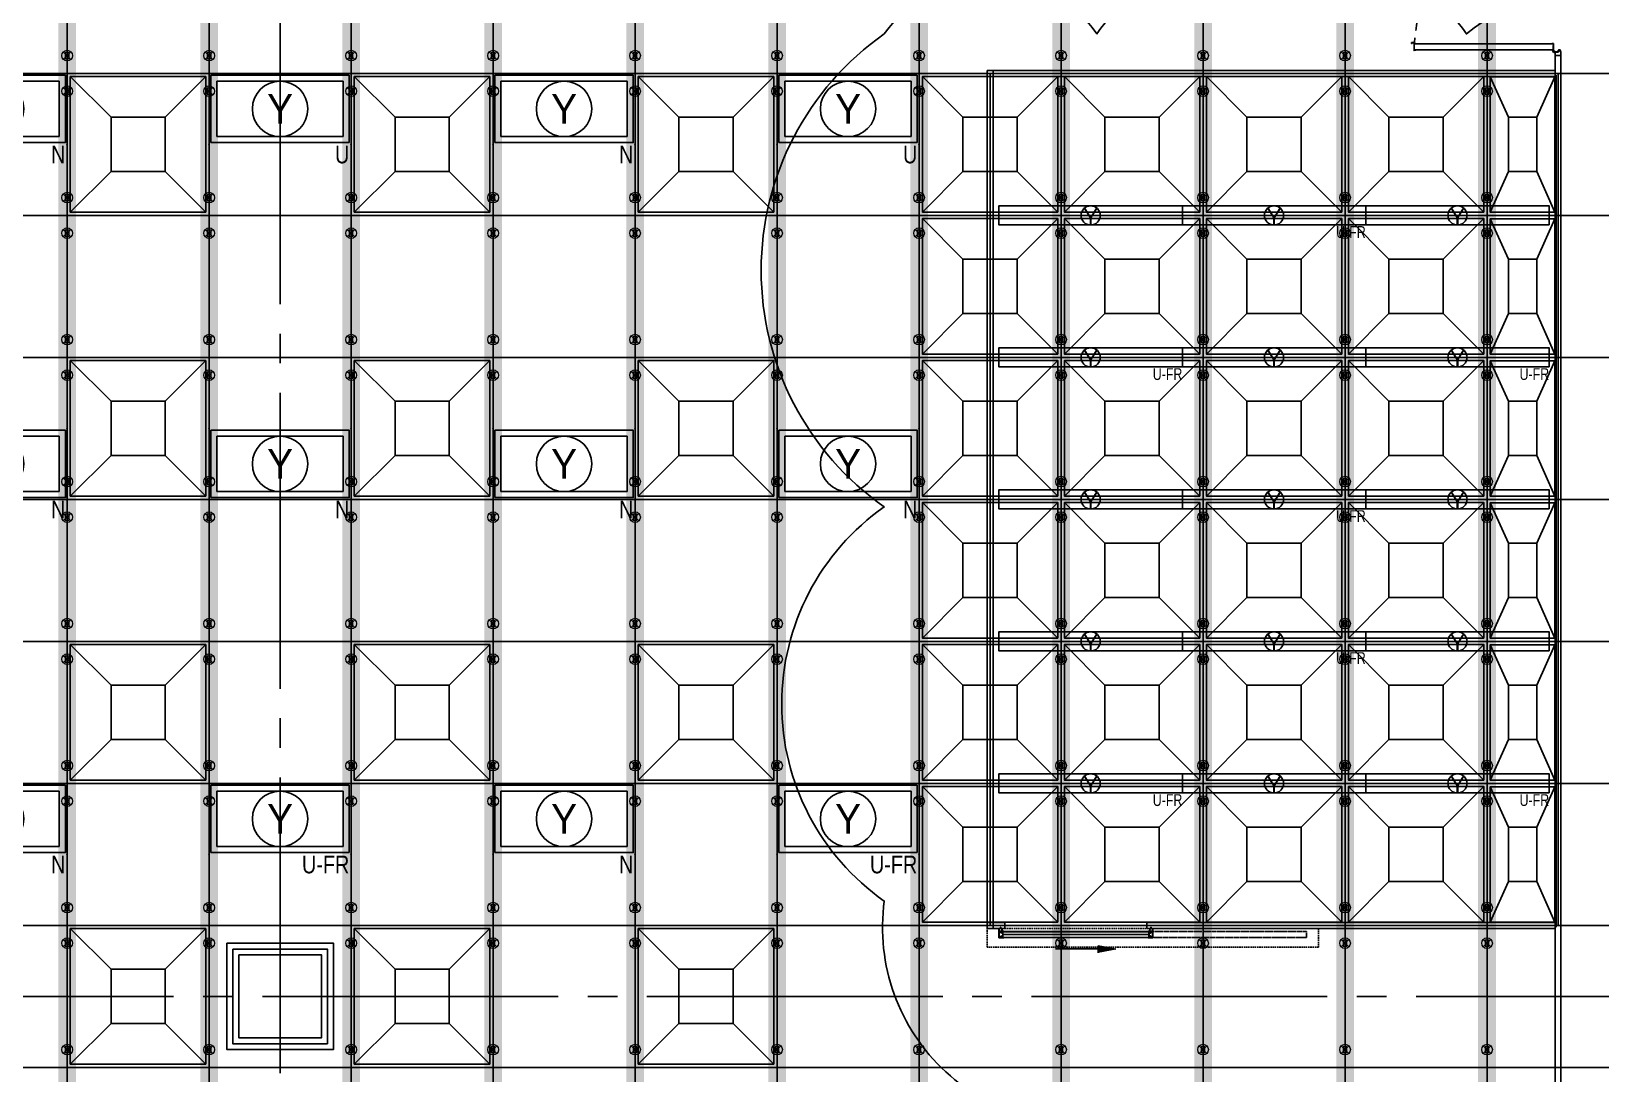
# Model space of a CAD drawing. Header units: millimetres. Extents: x -17313 to 27370, y -1010 to 13584.
# Drawn here: x 13710 to 15036, y 7435 to 8316 of the extents above; entities that cross this region are included whole.
import ezdxf
from ezdxf.enums import TextEntityAlignment as Align

# ---------------------------------------------------------------- set-up
doc = ezdxf.new("R2010")
doc.units = ezdxf.units.MM
doc.header["$LTSCALE"] = 100
for name, pattern in [('188K-SM-03-F10-ARCH-PA-Y2257103$0$DASHED', [19.05, 12.7, -6.35]), ('188K-SM-03-F10-ARCH-PA-Y2257103$0$HIDDEN2', [0.1875, 0.125, -0.0625]), ('X-S-FAB-L10$0$COL-CEN-LIN', [3.25, 2.5, -0.25, 0.25, -0.25])]:
    doc.linetypes.add(name, pattern=pattern)
for name, color, linetype in [('0-XREF', 7, 'Continuous'), ('188K-SM-03-F10-ARCH-CEIL-Y2257103$0$K-CEIL-4.2', 8, 'Continuous'), ('188K-SM-03-F10-ARCH-CEIL-Y2257103$0$K-CEIL-4.2-AREA', 8, 'Continuous'), ('188K-SM-03-F10-ARCH-CEIL-Y2257103$0$K-鋼構', 121, 'Continuous'), ('188K-SM-03-F10-ARCH-PA-Y2257103$0$K-Door', 53, 'Continuous'), ('188K-SM-03-F10-ARCH-PA-Y2257103$0$K-P1S-4.2-單抗', 53, 'Continuous'), ('188K-SM-03-F10-ARCH-PA-Y2257103$0$K-P2D-4.2-雙抗', 53, 'Continuous'), ('188K-SM-06-F10-ELEC-LIGHT-Y2257103$0$E-LIGHT(Y)-N', 8, 'Continuous'), ('188K-SM-06-F10-ELEC-LIGHT-Y2257103$0$E-LIGHT(Y)-U FR', 8, 'Continuous'), ('188K-SM-06-F10-ELEC-LIGHT-Y2257103$0$E-LIGHT(Y)-U XLPE', 8, 'Continuous'), ('188K-SM-06-F10-ELEC-LIGHT-Y2257103$0$E-釋疑', 8, 'Continuous'), ('188K-SM-06-F10-ELEC-LIGHT-Y2257103$0$MASK LIGHT-N', 8, 'Continuous'), ('188K-SM-06-F10-ELEC-LIGHT-Y2257103$0$MASK LIGHT-U消防', 8, 'Continuous'), ('188K-SM-06-F10-HVAC-FFU-Y2257103$0$AC-FFU-ULPA+化學濾網-', 6, 'Continuous'), ('188K-SM-06-F10-HVAC-FFU-Y2257103$0$AC-FFU-ULPA+化學濾網-PH', 6, 'Continuous'), ('X-S-FAB-L10$0$0-DIM-TXT', 8, 'Continuous'), ('X-S-FAB-L10$0$BLOCK', 8, 'Continuous'), ('X-S-FAB-L10$0$CCL', 8, 'X-S-FAB-L10$0$COL-CEN-LIN'), ('X-S-FAB-L10$0$COL-S', 8, 'Continuous')]:
    doc.layers.add(name, color=color, linetype=linetype)
doc.layers.add('188K-SM-03-F10-ARCH-CEIL-Y2257103$0$K-吊點-標準', color=8, linetype='Continuous', lineweight=9)
doc.layers.add('188K-SM-06-F10-ELEC-LIGHT-Y2257103$0$Defpoints-CAS', color=8, linetype='Continuous', plot=False)
doc.styles.add('188K-SM-03-F10-ARCH-PA-Y2257103$0$14P7-XFDP10$0$AA-TXT', font='simplex.shx', dxfattribs={"width": 0.8, "bigfont": 'chineset.shx'})
doc.styles.add('188K-SM-06-F10-ELEC-LIGHT-Y2257103$0$Standard', font='arial.ttf')
doc.styles.add('188K-SM-06-F10-ELEC-LIGHT-Y2257103$0$xCI-5-F20-03-燈具$0$Standard', font='')
doc.styles.add('X-S-FAB-L10$0$CHINA', font='simplex.shx', dxfattribs={"width": 0.75, "bigfont": 'chineset.shx'})
doc.styles.add('X-S-FAB-L10$0$Standard', font='', dxfattribs={"width": 0.8})
doc.styles.add('X-S-FAB-L10$0$TG_NOTE_TEXT', font='simplex.shx', dxfattribs={"width": 0.75, "bigfont": 'chineset.shx'})
doc.styles.get('188K-SM-06-F10-ELEC-LIGHT-Y2257103$0$xCI-5-F20-03-燈具$0$Standard').set_extended_font_data('PMingLiU')
doc.styles.get('X-S-FAB-L10$0$Standard').set_extended_font_data('Microsoft JhengHei')
doc.linetypes.add('188K-SM-03-F10-ARCH-PA-Y2257103$0$BATTING', pattern='A,0.00254,-2.54,[134,ltypeshp.shx,S=2.54,R=0,X=-2.54,Y=0],-5.08,[134,ltypeshp.shx,S=2.54,R=180,X=2.54,Y=0],-2.54', length=10.16254)

# ---------------------------------------------------------------- blocks, each defined once
blk = doc.blocks.new('188K-SM-06-F10-HVAC-FFU-Y2257103$0$H-FFU-ULPA+化濾')
for p, q in [((-82.9, 82.9), (-117.2, 117.3)), ((-37.1, 82.9), (-2.7, 117.3)), ((-117.2, 2.8), (-82.9, 37.1)), ((-2.7, 2.8), (-37.1, 37.1))]:
    blk.add_line(p, q)
for points in [[(-2.7, 2.8), (-2.7, 117.3), (-117.2, 117.3), (-117.2, 2.8)], [(-37.1, 37.1), (-37.1, 82.9), (-82.9, 82.9), (-82.9, 37.1)]]:
    blk.add_lwpolyline(points, close=True)
at = {"layer": 'DefPoints'}
blk.add_lwpolyline([(-120, 120), (0, 120), (0, 0), (-120, 0)], close=True, dxfattribs=at)
blk = doc.blocks.new('188K-SM-06-F10-HVAC-FFU-Y2257103$0$H-FFU-120x60-ULPA+化濾')
for p, q in [((18, 82.9), (2.7, 117.2)), ((42, 82.9), (57.2, 117.2)), ((2.7, 2.7), (18, 37.1)), ((57.2, 2.7), (42, 37.1))]:
    blk.add_line(p, q)
for points in [[(57.2, 2.7), (57.2, 117.2), (2.7, 117.2), (2.7, 2.7)], [(42, 37.1), (42, 82.9), (18, 82.9), (18, 37.1)]]:
    blk.add_lwpolyline(points, close=True)
at = {"layer": 'DefPoints'}
blk.add_lwpolyline([(0, 120), (60, 120), (60, 0), (0, 0)], close=True, dxfattribs=at)
blk = doc.blocks.new('188K-SM-06-F10-HVAC-FFU-Y2257103')
at = {"layer": '188K-SM-06-F10-HVAC-FFU-Y2257103$0$AC-FFU-ULPA+化學濾網-', "xscale": -1}
for p in [(13740, 8160), (13980, 8160), (14220, 8160), (13740, 7920), (13980, 7920), (14220, 7920), (13740, 7680), (13980, 7680), (14220, 7680), (13740, 7440), (13980, 7440), (14220, 7440)]:
    blk.add_blockref('188K-SM-06-F10-HVAC-FFU-Y2257103$0$H-FFU-ULPA+化濾', p, dxfattribs=at)
at = {"layer": '188K-SM-06-F10-HVAC-FFU-Y2257103$0$AC-FFU-ULPA+化學濾網-PH'}
for name, p in [('188K-SM-06-F10-HVAC-FFU-Y2257103$0$H-FFU-ULPA+化濾', (14580, 8160)), ('188K-SM-06-F10-HVAC-FFU-Y2257103$0$H-FFU-ULPA+化濾', (14700, 8160)), ('188K-SM-06-F10-HVAC-FFU-Y2257103$0$H-FFU-ULPA+化濾', (14820, 8160)), ('188K-SM-06-F10-HVAC-FFU-Y2257103$0$H-FFU-ULPA+化濾', (14940, 8160)), ('188K-SM-06-F10-HVAC-FFU-Y2257103$0$H-FFU-120x60-ULPA+化濾', (14940, 8160)), ('188K-SM-06-F10-HVAC-FFU-Y2257103$0$H-FFU-ULPA+化濾', (14580, 8040)), ('188K-SM-06-F10-HVAC-FFU-Y2257103$0$H-FFU-ULPA+化濾', (14700, 8040)), ('188K-SM-06-F10-HVAC-FFU-Y2257103$0$H-FFU-ULPA+化濾', (14820, 8040)), ('188K-SM-06-F10-HVAC-FFU-Y2257103$0$H-FFU-ULPA+化濾', (14940, 8040)), ('188K-SM-06-F10-HVAC-FFU-Y2257103$0$H-FFU-120x60-ULPA+化濾', (14940, 8040)), ('188K-SM-06-F10-HVAC-FFU-Y2257103$0$H-FFU-ULPA+化濾', (14580, 7920)), ('188K-SM-06-F10-HVAC-FFU-Y2257103$0$H-FFU-ULPA+化濾', (14700, 7920)), ('188K-SM-06-F10-HVAC-FFU-Y2257103$0$H-FFU-ULPA+化濾', (14820, 7920)), ('188K-SM-06-F10-HVAC-FFU-Y2257103$0$H-FFU-ULPA+化濾', (14940, 7920)), ('188K-SM-06-F10-HVAC-FFU-Y2257103$0$H-FFU-120x60-ULPA+化濾', (14940, 7920)), ('188K-SM-06-F10-HVAC-FFU-Y2257103$0$H-FFU-ULPA+化濾', (14580, 7800)), ('188K-SM-06-F10-HVAC-FFU-Y2257103$0$H-FFU-ULPA+化濾', (14700, 7800)), ('188K-SM-06-F10-HVAC-FFU-Y2257103$0$H-FFU-ULPA+化濾', (14820, 7800)), ('188K-SM-06-F10-HVAC-FFU-Y2257103$0$H-FFU-ULPA+化濾', (14940, 7800)), ('188K-SM-06-F10-HVAC-FFU-Y2257103$0$H-FFU-120x60-ULPA+化濾', (14940, 7800)), ('188K-SM-06-F10-HVAC-FFU-Y2257103$0$H-FFU-ULPA+化濾', (14580, 7680)), ('188K-SM-06-F10-HVAC-FFU-Y2257103$0$H-FFU-ULPA+化濾', (14700, 7680)), ('188K-SM-06-F10-HVAC-FFU-Y2257103$0$H-FFU-ULPA+化濾', (14820, 7680)), ('188K-SM-06-F10-HVAC-FFU-Y2257103$0$H-FFU-ULPA+化濾', (14940, 7680)), ('188K-SM-06-F10-HVAC-FFU-Y2257103$0$H-FFU-120x60-ULPA+化濾', (14940, 7680)), ('188K-SM-06-F10-HVAC-FFU-Y2257103$0$H-FFU-ULPA+化濾', (14580, 7560)), ('188K-SM-06-F10-HVAC-FFU-Y2257103$0$H-FFU-ULPA+化濾', (14700, 7560)), ('188K-SM-06-F10-HVAC-FFU-Y2257103$0$H-FFU-ULPA+化濾', (14820, 7560)), ('188K-SM-06-F10-HVAC-FFU-Y2257103$0$H-FFU-ULPA+化濾', (14940, 7560)), ('188K-SM-06-F10-HVAC-FFU-Y2257103$0$H-FFU-120x60-ULPA+化濾', (14940, 7560))]:
    blk.add_blockref(name, p, dxfattribs=at)
blk = doc.blocks.new('X-S-FAB-L10$0$FAB2-L05')
at = {"layer": 'X-S-FAB-L10$0$CCL'}
for p, q in [((-12240, 11005), (-12240, 0)), ((-26880, 8220), (1210, 8220))]:
    blk.add_line(p, q, dxfattribs=at)
at = {"layer": 'X-S-FAB-L10$0$COL-S'}
blk.add_lwpolyline([(-12275, 8255), (-12205, 8255), (-12205, 8185), (-12275, 8185)], close=True, dxfattribs=at)
blk = doc.blocks.new('X-S-FAB-L10')
at = {"layer": 'X-S-FAB-L10$0$COL-S'}
for p, q in [((13885, 7535), (13955, 7535)), ((13885, 7465), (13885, 7535)), ((13955, 7535), (13955, 7465)), ((13955, 7465), (13885, 7465))]:
    blk.add_line(p, q, dxfattribs=at)
at = {"layer": 'X-S-FAB-L10$0$BLOCK'}
blk.add_blockref('X-S-FAB-L10$0$FAB2-L05', (26160, -720), dxfattribs=at)
at = {"style": 'X-S-FAB-L10$0$TG_NOTE_TEXT', "width": 0.5, "flags": 1}
for p in [(7463.301, 9020), (18268.251, 8649), (11197.77, 4800.167), (16485.801, 4800.167), (25420.27, 2635), (13360, 320.001, 0), (7463.301, -33.333)]:
    blk.add_attdef('WH', text='', height=20, dxfattribs=at).set_placement(p, align=Align.BOTTOM_LEFT)
at = {"width": 0.5}
for style, p in [('X-S-FAB-L10$0$TG_NOTE_TEXT', (7585, 9020)), ('X-S-FAB-L10$0$TG_NOTE_TEXT', (18389.95, 8649)), ('X-S-FAB-L10$0$TG_NOTE_TEXT', (11117.5, 4813.5)), ('X-S-FAB-L10$0$TG_NOTE_TEXT', (16607.5, 4813.5)), ('X-S-FAB-L10$0$TG_NOTE_TEXT', (25350, 2635)), ('X-S-FAB-L10$0$Standard', (13129.375, 325.001, 0)), ('X-S-FAB-L10$0$TG_NOTE_TEXT', (7585, -20))]:
    blk.add_attdef('DESC', text='', height=10, dxfattribs=dict(at, style=style)).set_placement(p, align=Align.BOTTOM_LEFT)
for tag, style, p in [('TYPE', 'X-S-FAB-L10$0$TG_NOTE_TEXT', (7619.286, 9020)), ('NO', 'X-S-FAB-L10$0$TG_NOTE_TEXT', (7650.095, 9020)), ('TYPE', 'X-S-FAB-L10$0$TG_NOTE_TEXT', (18424.236, 8649)), ('NO', 'X-S-FAB-L10$0$TG_NOTE_TEXT', (18455.045, 8649)), ('NO', 'X-S-FAB-L10$0$TG_NOTE_TEXT', (11088.595, 4813.5)), ('TYPE', 'X-S-FAB-L10$0$TG_NOTE_TEXT', (11151.786, 4813.5)), ('TYPE', 'X-S-FAB-L10$0$TG_NOTE_TEXT', (16641.786, 4813.5)), ('NO', 'X-S-FAB-L10$0$TG_NOTE_TEXT', (16672.595, 4813.5)), ('NO', 'X-S-FAB-L10$0$TG_NOTE_TEXT', (25313, 2635)), ('TYPE', 'X-S-FAB-L10$0$TG_NOTE_TEXT', (25350, 2635)), ('NO', 'X-S-FAB-L10$0$Standard', (13100, 320.001, 0)), ('TYPE', 'X-S-FAB-L10$0$Standard', (13129.375, 320.001, 0)), ('TYPE', 'X-S-FAB-L10$0$TG_NOTE_TEXT', (7619.286, -20)), ('NO', 'X-S-FAB-L10$0$TG_NOTE_TEXT', (7650.095, -20))]:
    blk.add_attdef(tag, text='', height=10, dxfattribs=dict(at, style=style)).set_placement(p, align=Align.BOTTOM_RIGHT)
at = {"style": 'X-S-FAB-L10$0$TG_NOTE_TEXT', "width": 0.5, "flags": 1}
for rotation, p in [(180, (43, 7480)), (180, (943, 7480)), (90, (24310, 3717.77)), (270, (17080, 1711.699))]:
    blk.add_attdef('WH', text='', height=20, rotation=rotation, dxfattribs=at).set_placement(p, align=Align.BOTTOM_LEFT)
at = {"width": 0.5}
for rotation, style, p in [(180, 'X-S-FAB-L10$0$Standard', (317.625, 7480)), (180, 'X-S-FAB-L10$0$Standard', (1217.625, 7480)), (90, 'X-S-FAB-L10$0$TG_NOTE_TEXT', (24310, 3647.5)), (270, 'X-S-FAB-L10$0$TG_NOTE_TEXT', (17080, 1605))]:
    blk.add_attdef('DESC', text='', height=10, rotation=rotation, dxfattribs=dict(at, style=style)).set_placement(p, align=Align.BOTTOM_LEFT)
for tag, rotation, style, p in [('TYPE', 180, 'X-S-FAB-L10$0$Standard', (317.625, 7480)), ('NO', 180, 'X-S-FAB-L10$0$Standard', (347, 7480)), ('TYPE', 180, 'X-S-FAB-L10$0$Standard', (1217.625, 7480)), ('NO', 180, 'X-S-FAB-L10$0$Standard', (1247, 7480)), ('TYPE', 90, 'X-S-FAB-L10$0$TG_NOTE_TEXT', (24310, 3647.5)), ('NO', 90, 'X-S-FAB-L10$0$TG_NOTE_TEXT', (24310, 3610.5)), ('TYPE', 270, 'X-S-FAB-L10$0$TG_NOTE_TEXT', (17080, 1605)), ('NO', 270, 'X-S-FAB-L10$0$TG_NOTE_TEXT', (17080, 1573))]:
    blk.add_attdef(tag, text='', height=10, rotation=rotation, dxfattribs=dict(at, style=style)).set_placement(p, align=Align.BOTTOM_RIGHT)
at = {"layer": 'X-S-FAB-L10$0$0-DIM-TXT', "style": 'X-S-FAB-L10$0$CHINA', "width": 0.75}
for p in [(667.414, 7855.1, -2689.4), (22627.353, 6728.814), (25644.722, 6728.814), (24778.787, 5569.051), (1118.252, 4980), (417.801, 4594.623), (23874.84, 4355), (22927.43, 4330.122), (23749.869, 3901.367), (417.801, 3765.236), (1118.252, 3730), (417.801, 3115.79), (536.882, 2227.832), (16908.994, 1782.652), (888.445, 880.466), (16977.43, 750), (18878.841, 750), (25641.221, 553.233), (21364.03, 526.894)]:
    blk.add_attdef('HIG', text='', height=80, dxfattribs=at).set_placement(p, align=Align.MIDDLE_LEFT)
blk = doc.blocks.new('188K-SM-03-F10-ARCH-CEIL-Y2257103$0$A$C2CA95053')
h = blk.add_hatch(color=256)
edge = h.paths.add_edge_path()
edge.add_arc((0, 0), 0.5, 0, 360)
for p, q in [((3.2, 3.2), (-3.2, -3.2)), ((3.2, -3.2), (-3.2, 3.2))]:
    blk.add_line(p, q)
blk.add_lwpolyline([(-1.6, 2.5), (-1.6, -2.5), (1.6, -2.5), (1.6, 2.5)], close=True)
for radius in [4.5, 0.5]:
    blk.add_circle((0, 0), radius)
blk = doc.blocks.new('188K-SM-03-F10-ARCH-CEIL-Y2257103$0$天花板吊點-附調整片 - 3_8_螺桿吊架 100 mm 高調整片-V1-1FL')
blk.add_blockref('188K-SM-03-F10-ARCH-CEIL-Y2257103$0$A$C2CA95053', (0, 0))
blk = doc.blocks.new('188K-SM-03-F10-ARCH-CEIL-Y2257103')
at = {"layer": '188K-SM-03-F10-ARCH-CEIL-Y2257103$0$K-CEIL-4.2'}
for p, q in [((13740, 312.7), (13740, 8632.2)), ((13860, 312.7), (13860, 8632.2)), ((13980, 312.7), (13980, 8632.2)), ((14100, 312.7), (14100, 8632.2)), ((14220, 42.8), (14220, 8632.2)), ((14340, 42.8), (14340, 8632.2)), ((14460, 42.8), (14460, 8632.2)), ((14580, 42.8), (14580, 8632.2)), ((14700, 42.8), (14700, 8632.2)), ((14820, 42.8), (14820, 8632.2)), ((14940, 312.7), (14940, 8632.2)), ((19317.2, 8280), (1847.7, 8280)), ((19314.7, 8160), (1847.7, 8160)), ((19314.7, 8040), (1847.7, 8040)), ((19314.7, 7920), (1847.7, 7920)), ((19314.7, 7800), (1847.7, 7800)), ((19314.7, 7680), (1847.7, 7680)), ((19314.7, 7560), (1847.7, 7560)), ((19317.2, 7440), (1847.7, 7440))]:
    blk.add_line(p, q, dxfattribs=at)
at = {"layer": '188K-SM-03-F10-ARCH-CEIL-Y2257103$0$K-CEIL-4.2', "color": 1}
for p, q in [((14520, 8280), (14520, 7560)), ((14998.5, 8278.5), (14998.5, 7558.5))]:
    blk.add_line(p, q, dxfattribs=at)
at = {"layer": '188K-SM-03-F10-ARCH-CEIL-Y2257103$0$K-CEIL-4.2-AREA'}
blk.add_lwpolyline([(13885, 7535), (13955, 7535), (13955, 7465), (13885, 7465)], close=True, dxfattribs=at)
at = {"layer": '188K-SM-03-F10-ARCH-CEIL-Y2257103$0$K-鋼構', "const_width": 15, "elevation": 0}
for points in [[(13740, 8769.9), (13740, 310)], [(13860, 8769.9), (13860, 310)], [(13980, 8769.9), (13980, 310)], [(14100, 8769.9), (14100, 310)], [(14220, 8769.9), (14220, 50)], [(14340, 8769.9), (14340, 50)], [(14460, 8769.9), (14460, 50)], [(14580, 8769.9), (14580, 50)], [(14700, 8769.9), (14700, 50)], [(14820, 8769.9), (14820, 50)], [(14940, 8769.9), (14940, 230)]]:
    blk.add_lwpolyline(points, dxfattribs=at)
at = {"layer": '188K-SM-03-F10-ARCH-CEIL-Y2257103$0$K-吊點-標準', "color": 170, "lineweight": 18, "rotation": 179.9999999999997}
for p in [(13740, 8295), (13860, 8295), (13980, 8295), (14100, 8295), (14220, 8295), (14340, 8295), (14460, 8295), (14580, 8295), (14700, 8295), (14820, 8295), (14940, 8295), (13740, 8265), (13860, 8265), (13980, 8265), (14100, 8265), (14220, 8265), (14340, 8265), (14460, 8265), (14580, 8265), (14700, 8265), (14820, 8265), (14940, 8265), (13740, 8175), (13860, 8175), (13980, 8175), (14100, 8175), (14220, 8175), (14340, 8175), (14460, 8175), (14580, 8175), (14700, 8175), (14820, 8175), (14940, 8175), (13740, 8145), (13860, 8145), (13980, 8145), (14100, 8145), (14220, 8145), (14340, 8145), (14460, 8145), (14580, 8145), (14700, 8145), (14820, 8145), (14940, 8145), (13740, 8055), (13860, 8055), (13980, 8055), (14100, 8055), (14220, 8055), (14340, 8055), (14460, 8055), (14580, 8055), (14700, 8055), (14820, 8055), (14940, 8055), (13740, 8025), (13860, 8025), (13980, 8025), (14100, 8025), (14220, 8025), (14340, 8025), (14460, 8025), (14580, 8025), (14700, 8025), (14820, 8025), (14940, 8025), (13740, 7935), (13860, 7935), (13980, 7935), (14100, 7935), (14220, 7935), (14340, 7935), (14460, 7935), (14580, 7935), (14700, 7935), (14820, 7935), (14940, 7935), (13740, 7905), (13860, 7905), (13980, 7905), (14100, 7905), (14220, 7905), (14340, 7905), (14460, 7905), (14580, 7905), (14700, 7905), (14820, 7905), (14940, 7905), (13740, 7815), (13860, 7815), (13980, 7815), (14100, 7815), (14220, 7815), (14340, 7815), (14460, 7815), (14580, 7815), (14700, 7815), (14820, 7815), (14940, 7815), (13740, 7785), (13860, 7785), (13980, 7785), (14100, 7785), (14220, 7785), (14340, 7785), (14460, 7785), (14580, 7785), (14700, 7785), (14820, 7785), (14940, 7785), (13740, 7695), (13860, 7695), (13980, 7695), (14100, 7695), (14220, 7695), (14340, 7695), (14460, 7695), (14580, 7695), (14700, 7695), (14820, 7695), (14940, 7695), (13740, 7665), (13860, 7665), (13980, 7665), (14100, 7665), (14220, 7665), (14340, 7665), (14460, 7665), (14580, 7665), (14700, 7665), (14820, 7665), (14940, 7665), (13740, 7575), (13860, 7575), (13980, 7575), (14100, 7575), (14220, 7575), (14340, 7575), (14460, 7575), (14580, 7575), (14700, 7575), (14820, 7575), (14940, 7575), (13740, 7545), (13860, 7545), (13980, 7545), (14100, 7545), (14220, 7545), (14340, 7545), (14460, 7545), (14580, 7545), (14700, 7545), (14820, 7545), (14940, 7545), (13740, 7455), (13860, 7455), (13980, 7455), (14100, 7455), (14220, 7455), (14340, 7455), (14460, 7455), (14580, 7455), (14700, 7455), (14820, 7455), (14940, 7455)]:
    blk.add_blockref('188K-SM-03-F10-ARCH-CEIL-Y2257103$0$天花板吊點-附調整片 - 3_8_螺桿吊架 100 mm 高調整片-V1-1FL', p, dxfattribs=at)
blk = doc.blocks.new('188K-SM-03-F10-ARCH-PA-Y2257103$0$雙開門-2400×2400')
for p, q in [((225.2, 117.7), (223.8, 117.6)), ((229.2, 117.7), (225.2, 117.7)), ((225.2, 115.5), (229.2, 115.5)), ((229.2, 119), (229.2, 114.1)), ((230, 119), (229.2, 119)), ((229.2, 114.1), (230, 114.1)), ((230, 114.1), (230, 119)), ((0, 2.5), (0, -2.5)), ((0, -1.9), (0, 1.9)), ((0.6, 2.5), (3, 2.5)), ((3, 2.5), (3, 0.2)), ((3, 0.2), (3, 0.2)), ((239.4, 2.5), (237, 2.5)), ((237, 2.5), (237, -0.2)), ((237, -0.2), (237, 0)), ((240, 2.5), (240, -2.5)), ((240, -1.9), (240, 1.9)), ((3, -2.5), (0.6, -2.5)), ((4.7, -1.9), (3, -2.5)), ((3.7, -0.6), (3.9, -0.6)), ((3.9, -0.6), (4, -0.6)), ((4.1, -0.7), (4, -0.7)), ((4, -0.7), (4, -1.5)), ((4, -1.5), (4.6, -1.5)), ((4.5, -0.2), (4.1, -0.2)), ((4.1, -0.7), (4.1, -0.7)), ((4.6, -0.7), (4.5, -0.7)), ((4.5, -0.7), (4.5, -0.7)), ((4.6, -0.6), (4.7, -0.6)), ((4.6, -1.5), (4.6, -0.7)), ((4.7, -0.6), (4.8, -0.6)), ((5, -0.8), (5, -1.5)), ((235, -0.8), (235, -1.5)), ((235.3, -0.6), (235.2, -0.6)), ((235.4, -0.6), (235.3, -0.6)), ((235.3, -1.9), (237, -2.5)), ((235.4, -1.5), (235.4, -0.7)), ((235.4, -0.7), (235.5, -0.7)), ((236, -1.5), (235.4, -1.5)), ((235.5, -0.2), (235.9, -0.2)), ((235.5, -0.7), (235.5, -0.7)), ((235.9, -0.7), (235.9, -0.7)), ((235.9, -0.7), (236, -0.7)), ((236.1, -0.6), (236, -0.6)), ((236, -0.7), (236, -1.5)), ((236.3, -0.6), (236.1, -0.6)), ((237, -2.5), (239.4, -2.5))]:
    blk.add_line(p, q)
for points in [[(10.9, 121.6), (10.9, 123.4), (10.9, 121.6), (4.3, 121.6), (4.3, 121.5), (4.7, 121.5), (4.7, 120.4, 0.414214), (4.8, 120.3), (5, 120.3), (5, 120.4), (4.9, 120.4), (4.9, 121.4), (5, 121.4), (5, 4.1), (4.9, 4.1), (4.9, 5.1), (5, 5.1), (5, 5.2), (4.8, 5.2, 0.414214), (4.7, 5.1), (4.7, 4, 0.414214), (4.8, 3.8), (10.2, 3.8, 0.414214), (10.3, 4), (10.3, 5.1, 0.414214), (10.2, 5.2), (10, 5.2), (10, 5.1), (10.1, 5.1), (10.1, 4.1), (10, 4.1), (10, 121.4), (10.1, 121.4), (10.1, 120.4), (10, 120.4), (10, 120.3), (10.2, 120.3, 0.414214), (10.3, 120.4), (10.3, 121.4), (11.1, 121.4, 0.414214), (11.1, 121.4), (11.1, 123.6, 0.414214), (11.1, 123.7), (10.3, 123.7), (10.3, 123.4), (10.9, 123.4)], [(235.9, 121.6), (235.9, 123.4), (235.9, 121.6), (229.3, 121.6), (229.3, 121.5), (229.7, 121.5), (229.7, 120.4, 0.414214), (229.8, 120.3), (230, 120.3), (230, 120.4), (229.9, 120.4), (229.9, 121.4), (230, 121.4), (230, 4.1), (229.9, 4.1), (229.9, 5.1), (230, 5.1), (230, 5.2), (229.8, 5.2, 0.414214), (229.7, 5.1), (229.7, 4, 0.414214), (229.8, 3.8), (235.2, 3.8, 0.414214), (235.3, 4), (235.3, 5.1, 0.414214), (235.2, 5.2), (235, 5.2), (235, 5.1), (235.1, 5.1), (235.1, 4.1), (235, 4.1), (235, 121.4), (235.1, 121.4), (235.1, 120.4), (235, 120.4), (235, 120.3), (235.2, 120.3, 0.414214), (235.3, 120.4), (235.3, 121.4), (236.1, 121.4, 0.414214), (236.1, 121.4), (236.1, 123.6, 0.414214), (236.1, 123.7), (235.3, 123.7), (235.3, 123.4), (235.9, 123.4)], [(235.8, 117.7), (239.8, 117.7), (241.2, 117.6, -0.327495), (242, 116.9, -0.089847), (242.2, 106.2, -1.144881), (240.3, 106.6, 0.137079), (240.3, 114.9, 0.349357), (239.8, 115.5), (235.8, 115.5)]]:
    blk.add_lwpolyline(points, format="xyb")
blk.add_lwpolyline([(235, 114.1), (235, 119), (235.8, 119), (235.8, 114.1)], close=True)
at = {"ltscale": 500}
for points in [[(3.3, 0.3), (3.3, 3.1), (3, 3.1), (3, 0.3)], [(8.5, 3.8), (4, 3.8), (4, 4.1), (8.5, 4.1)], [(231.5, 3.8), (236, 3.8), (236, 4.1), (231.5, 4.1)], [(236.7, -0.1), (236.7, 3.1), (237, 3.1), (237, -0.1)]]:
    blk.add_lwpolyline(points, close=True, dxfattribs=at)
at = {"linetype": '188K-SM-03-F10-ARCH-PA-Y2257103$0$DASHED', "ltscale": 0.01}
for centre, start, end in [((3.5, 5.1), 0, 85.9993), ((236.5, 5.1), 94.0007, 180)]:
    blk.add_arc(centre, 116.5, start, end, dxfattribs=at)
for centre, radius, start, end in [((0.6, 1.9), 0.598, 90, 180), ((3.9, 0.2), 0.855, 178.2453, 256.7344), ((236.3, 0), 0.659, 270, 360), ((239.4, 1.9), 0.598, 0, 90), ((0.6, -1.9), 0.598, 180, 270), ((4.3, -0.6), 0.427, 111.7868, 180), ((4, -0.7), 0.11, 360, 90), ((4.3, -0.6), 0.427, 0, 68.2132), ((4.6, -0.7), 0.11, 90, 180), ((4.5, -1.5), 0.5, 288.9704, 0), ((4.8, -0.8), 0.2, 0, 90), ((235.2, -0.8), 0.2, 90, 180), ((235.5, -1.5), 0.5, 180, 251.0296), ((235.7, -0.6), 0.427, 111.7868, 180), ((235.4, -0.7), 0.11, 360, 90), ((235.7, -0.6), 0.427, 0, 68.2132), ((236, -0.7), 0.11, 90, 180), ((239.4, -1.9), 0.598, 270, 360)]:
    blk.add_arc(centre, radius, start, end)
for centre, major_axis, start_param, end_param in [((252.5, 110.9), (-21.3, 21.3), 0.585307, 0.943734), ((223.8, 106.3), (-0.707, 0.707), 0.872811, 4.284184), ((223.9, 116.7), (0.624, 0.624), 0.866962, 2.13291), ((239.6, 110.8), (-10.9, 10.9), 0.51383, 1.058752), ((225.3, 114.9), (-0.417, 0.417), -0.669314, 0.675093)]:
    blk.add_ellipse(centre, major_axis=major_axis, ratio=1, start_param=start_param, end_param=end_param)
at = {"ltscale": 500, "extrusion": (0, 0, -1)}
blk.add_ellipse((3.5, 3.6), major_axis=(0.495, 0.495), ratio=1, start_param=3.926991, end_param=10.210176, dxfattribs=at)
at = {"ltscale": 500}
blk.add_ellipse((236.5, 3.6), major_axis=(-0.495, 0.495), ratio=1, start_param=3.926991, end_param=10.210176, dxfattribs=at)
at = {"color": 8, "style": '188K-SM-03-F10-ARCH-PA-Y2257103$0$14P7-XFDP10$0$AA-TXT', "width": 0.8}
blk.add_text('2400x2400', height=12, dxfattribs=at).set_placement((120, -13.5), align=Align.MIDDLE_CENTER)
blk = doc.blocks.new('188K-SM-03-F10-ARCH-PA-Y2257103$0$單開自動門-1200x2400')
at = {"ltscale": 5}
blk.add_hatch(color=256, dxfattribs=at).paths.add_polyline_path([(-788, -257), (-788, -197), (-938, -227)])
for p, q in [((-1200, -50), (-1200, 0)), ((0, -50), (0, 0)), ((-1250, -52), (-1250, -74)), ((-1210, -75), (-1250, -75)), ((-1250, -75), (-1250, -129)), ((-1250, -129), (-1210, -129)), ((-1227, -50), (-1249, -50)), ((-1249, -53), (-1249, -72)), ((-1249, -75), (-1227, -75)), ((-1249, -78), (-1247, -77)), ((-1249, -96), (-1249, -78)), ((-1248, -97), (-1249, -96)), ((-1249, -109), (-1248, -107)), ((-1249, -126), (-1249, -109)), ((-1247, -127), (-1249, -126)), ((-1248, -102), (-1248, -97)), ((-1248, -103), (-1248, -102)), ((-1248, -102), (-1248, -102)), ((-1248, -107), (-1248, -103)), ((-1228, -51), (-1247, -51)), ((-1247, -74), (-1228, -74)), ((-1247, -77), (-1220, -77)), ((-1220, -127), (-1247, -127)), ((-1240, -52), (-1240, -52)), ((-1240, -52), (-1232, -52)), ((-1237, -41), (-1236, -39)), ((-1237, -52), (-1237, -41)), ((-1234, -46), (-1237, -46)), ((-1234, -48), (-1237, -47)), ((-1234, -49), (-1237, -49)), ((-1234, -51), (-1237, -50)), ((-1236, -46), (-1236, -39)), ((-1236, -39), (-1234, -41)), ((-1234, -41), (-1234, -52)), ((-1234, -86), (-1234, -79)), ((-1234, -86), (-1234, -79)), ((-1234, -83), (-1234, -89)), ((-1233, -83), (-1234, -83)), ((-1234, -86), (-1234, -86)), ((-1234, -115), (-1234, -121)), ((-1234, -118), (-1234, -125)), ((-1234, -118), (-1234, -125)), ((-1234, -118), (-1234, -118)), ((-1234, -121), (-1233, -121)), ((17, -77), (-1233, -77)), ((17, -78), (-1233, -78)), ((-1233, -89), (-1233, -83)), ((-1233, -121), (-1233, -115)), ((17, -127), (-1233, -127)), ((17, -127), (-1233, -127)), ((-1232, -52), (-1232, -52)), ((-1231, -90), (-1232, -90)), ((-1232, -91), (-1231, -91)), ((-1231, -113), (-1232, -113)), ((-1232, -114), (-1231, -114)), ((-1230, -80), (-1230, -89)), ((-1230, -115), (-1230, -125)), ((-1220, -78), (-1229, -78)), ((-1229, -79), (-1220, -79)), ((-1229, -89), (-1229, -80)), ((-1229, -125), (-1229, -115)), ((-1220, -125), (-1229, -125)), ((-1229, -126), (-1220, -126)), ((-1226, -72), (-1226, -53)), ((-1225, -74), (-1225, -52)), ((-1220, -77), (-1212, -76)), ((-1212, -128), (-1220, -127)), ((-1219, -80), (-1219, -125)), ((-1218, -125), (-1218, -80)), ((-1212, -76), (-1212, -77)), ((-1212, -77), (-1210, -77)), ((-1212, -127), (-1212, -128)), ((-1210, -127), (-1212, -127)), ((-1210, -77), (-1210, -75)), ((-1210, -129), (-1210, -127)), ((10, -77), (10, -75)), ((10, -75), (50, -75)), ((11, -77), (10, -77)), ((10, -129), (10, -127)), ((10, -127), (11, -127)), ((50, -129), (10, -129)), ((20, -77), (11, -76)), ((11, -76), (11, -77)), ((11, -127), (11, -128)), ((11, -128), (20, -127)), ((17, -127), (17, -77)), ((17, -125), (17, -80)), ((18, -80), (18, -125)), ((19, -78), (28, -78)), ((28, -79), (19, -79)), ((19, -125), (28, -125)), ((28, -126), (19, -126)), ((47, -77), (20, -77)), ((20, -127), (47, -127)), ((24, -52), (24, -74)), ((25, -53), (25, -72)), ((48, -50), (26, -50)), ((26, -75), (48, -75)), ((47, -51), (27, -51)), ((27, -74), (47, -74)), ((28, -89), (28, -80)), ((28, -125), (28, -115)), ((29, -80), (29, -89)), ((29, -115), (29, -125)), ((30, -90), (31, -90)), ((31, -91), (30, -91)), ((30, -113), (31, -113)), ((31, -114), (30, -114)), ((32, -89), (32, -83)), ((32, -83), (33, -83)), ((32, -121), (32, -115)), ((33, -121), (32, -121)), ((33, -52), (33, -52)), ((33, -52), (40, -52)), ((33, -86), (33, -79)), ((33, -83), (33, -89)), ((34, -86), (33, -86)), ((33, -115), (33, -121)), ((33, -118), (33, -125)), ((34, -118), (33, -118)), ((34, -86), (34, -79)), ((34, -118), (34, -125)), ((35, -41), (37, -39)), ((35, -52), (35, -41)), ((38, -46), (35, -45)), ((38, -47), (35, -47)), ((38, -49), (35, -48)), ((38, -51), (35, -50)), ((37, -46), (37, -39)), ((37, -39), (38, -41)), ((38, -41), (38, -52)), ((41, -52), (41, -52)), ((48, -78), (47, -77)), ((47, -97), (48, -96)), ((47, -102), (47, -97)), ((47, -103), (47, -102)), ((47, -102), (47, -102)), ((47, -107), (47, -103)), ((48, -109), (47, -107)), ((47, -127), (48, -126)), ((48, -72), (48, -53)), ((48, -96), (48, -78)), ((48, -126), (48, -109)), ((50, -74), (50, -52)), ((50, -75), (50, -129)), ((-788, -197), (-938, -227)), ((-938, -222), (-788, -252)), ((-788, -257), (-788, -197)), ((-428, -222), (-788, -222))]:
    blk.add_line(p, q)
at = {"linetype": '188K-SM-03-F10-ARCH-PA-Y2257103$0$BATTING', "ltscale": 0.0015}
blk.add_line((17, -102), (-1218, -102), dxfattribs=at)
at = {"linetype": '188K-SM-03-F10-ARCH-PA-Y2257103$0$HIDDEN2'}
blk.add_lwpolyline([(-2650, -50), (-2650, -210), (150, -210), (150, -50)], close=True, dxfattribs=at)
at = {"linetype": '188K-SM-03-F10-ARCH-PA-Y2257103$0$DASHED', "ltscale": 0.005}
blk.add_lwpolyline([(-2550, -127), (-1250, -127), (-1250, -77), (-2550, -77)], close=True, dxfattribs=at)
for centre, radius, start, end in [((-1249, -52), 1.5, 90, 180), ((-1249, -74), 1.5, 180, 270), ((-1247, -53), 1.8, 90, 180), ((-1247, -72), 1.8, 180, 270), ((-1236, -47), 6.81, 234.4437, 305.5563), ((-1240, -52), 0.1, 180, 234.4437), ((-1240, -52), 0.1, 90, 180), ((-1233, -79), 1.8, 90, 180), ((-1233, -79), 1.2, 90, 180), ((-1232, -89), 1.79, 180, 270), ((-1232, -115), 1.79, 90, 180), ((-1233, -125), 1.2, 180, 270), ((-1233, -125), 1.8, 180, 270), ((-1232, -89), 0.997, 180, 270), ((-1232, -115), 0.997, 90, 180), ((-1232, -52), 0.1, 0, 90), ((-1232, -52), 0.1, 305.5563, 0), ((-1231, -89), 1.79, 270, 0), ((-1231, -89), 0.997, 270, 360), ((-1231, -115), 1.79, 360, 90), ((-1231, -115), 0.997, 0, 90), ((-1229, -80), 1.5, 90, 180), ((-1229, -125), 1.5, 180, 270), ((-1229, -80), 0.698, 90, 180), ((-1229, -125), 0.698, 180, 270), ((-1228, -53), 1.8, 0, 90), ((-1228, -72), 1.8, 270, 360), ((-1227, -74), 1.5, 270, 0), ((-1227, -52), 1.5, 0, 90), ((-1220, -80), 1.5, 0, 90), ((-1220, -80), 0.698, 0, 90), ((-1220, -125), 0.698, 270, 360), ((-1220, -125), 1.5, 270, 0), ((19, -80), 1.5, 90, 180), ((19, -125), 1.5, 180, 270), ((19, -80), 0.698, 90, 180), ((19, -125), 0.698, 180, 270), ((26, -52), 1.5, 90, 180), ((26, -74), 1.5, 180, 270), ((27, -53), 1.8, 90, 180), ((27, -72), 1.8, 180, 270), ((28, -80), 1.5, 0, 90), ((28, -80), 0.698, 0, 90), ((30, -89), 1.79, 180, 270), ((30, -115), 1.79, 90, 180), ((28, -125), 0.698, 270, 360), ((28, -125), 1.5, 270, 360), ((30, -89), 0.997, 180, 270), ((30, -115), 0.997, 90, 180), ((31, -89), 1.79, 270, 0), ((31, -89), 0.997, 270, 0), ((31, -115), 1.79, 360, 90), ((31, -115), 0.997, 0, 90), ((32, -79), 1.8, 360, 90), ((32, -79), 1.2, 360, 90), ((32, -125), 1.2, 270, 0), ((32, -125), 1.8, 270, 0), ((37, -46), 6.81, 234.4437, 305.5563), ((33, -52), 0.1, 180, 234.4437), ((33, -52), 0.1, 90, 180), ((40, -52), 0.1, 0, 90), ((40, -52), 0.1, 305.5563, 0), ((47, -53), 1.8, 0, 90), ((47, -72), 1.8, 270, 360), ((48, -52), 1.5, 0, 90), ((48, -74), 1.5, 270, 0)]:
    blk.add_arc(centre, radius, start, end)
blk = doc.blocks.new('188K-SM-03-F10-ARCH-PA-Y2257103')
at = {"layer": '188K-SM-03-F10-ARCH-PA-Y2257103$0$K-P1S-4.2-單抗'}
for points in [[(13875, 7545), (13965, 7545), (13965, 7455), (13875, 7455)], [(13880, 7540), (13960, 7540), (13960, 7460), (13880, 7460)]]:
    blk.add_lwpolyline(points, close=True, dxfattribs=at)
at = {"layer": '188K-SM-03-F10-ARCH-PA-Y2257103$0$K-P2D-4.2-雙抗'}
for p, q in [((14997.5, 615, 0), (14997.5, 8295)), ((14997.5, 615, 0), (14997.5, 8295)), ((14997.5, 615, 0), (14997.5, 8295)), ((15002.5, 615, 0), (15002.5, 8295)), ((15002.5, 615, 0), (15002.5, 8295)), ((15002.5, 615, 0), (15002.5, 8295)), ((14517.5, 8282.5, 0), (14517.5, 7557.5, 0)), ((14997.5, 8282.5, 0), (14517.5, 8282.5, 0)), ((14997.5, 8277.5, 0), (14517.5, 8277.5, 0)), ((14522.5, 8282.5, 0), (14522.5, 7557.5, 0)), ((14532.5, 7562.5, 0), (14517.5, 7562.5, 0)), ((14997.5, 7562.5, 0), (14652.5, 7562.5, 0)), ((14532.5, 7557.5, 0), (14517.5, 7557.5, 0)), ((14997.5, 7557.5, 0), (14652.5, 7557.5, 0))]:
    blk.add_line(p, q, dxfattribs=at)
at = {"layer": '188K-SM-03-F10-ARCH-PA-Y2257103$0$K-Door', "rotation": 89.99999999999999}
blk.add_blockref('188K-SM-03-F10-ARCH-PA-Y2257103$0$雙開門-2400×2400', (15000, 8295), dxfattribs=at)
at = {"layer": '188K-SM-03-F10-ARCH-PA-Y2257103$0$K-Door', "xscale": -0.1, "yscale": 0.1, "zscale": 0.1}
blk.add_blockref('188K-SM-03-F10-ARCH-PA-Y2257103$0$單開自動門-1200x2400', (14532.5, 7562.5, 0), dxfattribs=at)
blk = doc.blocks.new('*U291')
for p, q in [((58.5, 28.5), (-58.5, 28.5)), ((-58.5, 28.5), (-58.5, -28.5)), ((58.5, -28.5), (58.5, 28.5)), ((53.4, 23.4), (-53.4, 23.4)), ((-53.4, 23.4), (-53.4, -23.4)), ((53.4, -23.4), (53.4, 23.4)), ((-53.4, -23.4), (53.4, -23.4)), ((-58.5, -28.5), (58.5, -28.5))]:
    blk.add_line(p, q)
blk.add_circle((0, 0), 23.4)
at = {"layer": '188K-SM-06-F10-ELEC-LIGHT-Y2257103$0$Defpoints-CAS'}
for p in [(-60, 30), (-60, 30), (60, 30), (-60, -30), (60, -30)]:
    blk.add_point(p, dxfattribs=at)
at = {"style": '188K-SM-06-F10-ELEC-LIGHT-Y2257103$0$xCI-5-F20-03-燈具$0$Standard'}
blk.add_text('Y', height=25, dxfattribs=at).set_placement((0, 0), align=Align.MIDDLE)
at = {"style": '188K-SM-06-F10-ELEC-LIGHT-Y2257103$0$Standard', "width": 0.8}
blk.add_text('U', height=15, rotation=360, dxfattribs=at).set_placement((58.5, -38.5), align=Align.MIDDLE_RIGHT)
blk = doc.blocks.new('188K-SM-06-F10-ELEC-LIGHT-Y2257103$0$背掀式無塵室燈具(黃光)-CAS')
at = {"color": 0}
for p, q in [((53.4, 23.4), (-53.4, 23.4)), ((-53.4, 23.4), (-53.4, -23.4)), ((53.4, -23.4), (53.4, 23.4)), ((-53.4, -23.4), (53.4, -23.4))]:
    blk.add_line(p, q, dxfattribs=at)
blk.add_lwpolyline([(-58.5, -28.5), (58.5, -28.5), (58.5, 28.5), (-58.5, 28.5)], close=True, dxfattribs=at)
blk.add_circle((0, 0), 23.4, dxfattribs=at)
at = {"layer": '188K-SM-06-F10-ELEC-LIGHT-Y2257103$0$Defpoints-CAS'}
for p in [(-60, 30), (-60, 30), (60, 30), (-60, -30), (60, -30)]:
    blk.add_point(p, dxfattribs=at)
at = {"color": 0, "style": '188K-SM-06-F10-ELEC-LIGHT-Y2257103$0$xCI-5-F20-03-燈具$0$Standard'}
blk.add_text('Y', height=25, dxfattribs=at).set_placement((0, 0), align=Align.MIDDLE)
at = {"style": '188K-SM-06-F10-ELEC-LIGHT-Y2257103$0$Standard', "width": 0.8}
blk.add_text('N', height=15, rotation=360, dxfattribs=at).set_placement((58.5, -38.5), align=Align.MIDDLE_RIGHT)
blk = doc.blocks.new('*U292')
for p, q in [((58.5, 28.5), (-58.5, 28.5)), ((-58.5, 28.5), (-58.5, -28.5)), ((58.5, -28.5), (58.5, 28.5)), ((53.4, 23.4), (-53.4, 23.4)), ((-53.4, 23.4), (-53.4, -23.4)), ((53.4, -23.4), (53.4, 23.4)), ((-53.4, -23.4), (53.4, -23.4)), ((-58.5, -28.5), (58.5, -28.5))]:
    blk.add_line(p, q)
blk.add_circle((0, 0), 23.4)
at = {"layer": '188K-SM-06-F10-ELEC-LIGHT-Y2257103$0$Defpoints-CAS'}
for p in [(-60, 30), (-60, 30), (60, 30), (-60, -30), (60, -30)]:
    blk.add_point(p, dxfattribs=at)
at = {"style": '188K-SM-06-F10-ELEC-LIGHT-Y2257103$0$xCI-5-F20-03-燈具$0$Standard'}
blk.add_text('Y', height=25, dxfattribs=at).set_placement((0, 0), align=Align.MIDDLE)
at = {"style": '188K-SM-06-F10-ELEC-LIGHT-Y2257103$0$Standard', "width": 0.8}
blk.add_text('U-FR', height=15, rotation=360, dxfattribs=at).set_placement((58.5, -38.5), align=Align.MIDDLE_RIGHT)
blk = doc.blocks.new('*U414')
at = {"ltscale": 600}
blk.add_lwpolyline([(77.5, -8.1), (-77.5, -8.1), (-77.5, 8.1), (77.5, 8.1)], close=True, dxfattribs=at)
blk.add_circle((0, 0), 8.1, dxfattribs=at)
at = {"style": '188K-SM-06-F10-ELEC-LIGHT-Y2257103$0$Standard'}
blk.add_text('Y', height=14, dxfattribs=at).set_placement((0, -1), align=Align.MIDDLE_CENTER)
blk = doc.blocks.new('*U413')
at = {"ltscale": 600}
blk.add_lwpolyline([(77.5, -8.1), (-77.5, -8.1), (-77.5, 8.1), (77.5, 8.1)], close=True, dxfattribs=at)
blk.add_circle((0, 0), 8.1, dxfattribs=at)
at = {"style": '188K-SM-06-F10-ELEC-LIGHT-Y2257103$0$Standard'}
blk.add_text('Y', height=14, dxfattribs=at).set_placement((0, -1), align=Align.MIDDLE_CENTER)
at = {"style": '188K-SM-06-F10-ELEC-LIGHT-Y2257103$0$Standard', "width": 0.75}
blk.add_text('U-FR', height=10, dxfattribs=at).set_placement((77.5, -9.1), align=Align.TOP_RIGHT)
blk = doc.blocks.new('188K-SM-06-F10-ELEC-LIGHT-Y2257103')
at = {"layer": '188K-SM-06-F10-ELEC-LIGHT-Y2257103$0$E-釋疑'}
blk.add_lwpolyline([(14430.6, 8313.4, 0.520567), (14430.6, 7913.7, 0.520567), (14430.6, 7580.6, 0.520567), (14630.8, 7396, 0.520567), (14844.2, 7396, 0.520567), (15098.8, 7396, 0.520567), (15133.7, 7576.2, 0.520567), (15133.7, 7963.8, 0.520567), (15133.7, 8254.7, 0.520567), (14922.6, 8313.4, 0.520567), (14610.3, 8313.4, 0.520567)], format="xyb", close=True, dxfattribs=at)
at = {"layer": '188K-SM-06-F10-ELEC-LIGHT-Y2257103$0$E-LIGHT(Y)-N'}
for p in [(13680, 8250), (14160, 8250), (13680, 7950), (13920, 7950), (14160, 7950), (14400, 7950), (13680, 7650), (14160, 7650)]:
    blk.add_blockref('188K-SM-06-F10-ELEC-LIGHT-Y2257103$0$背掀式無塵室燈具(黃光)-CAS', p, dxfattribs=at)
at = {"layer": '188K-SM-06-F10-ELEC-LIGHT-Y2257103$0$E-LIGHT(Y)-U FR'}
for p in [(13920, 7650), (14400, 7650)]:
    blk.add_blockref('*U292', p, dxfattribs=at)
at = {"layer": '188K-SM-06-F10-ELEC-LIGHT-Y2257103$0$E-LIGHT(Y)-U XLPE'}
for p in [(13920, 8250), (14400, 8250)]:
    blk.add_blockref('*U291', p, dxfattribs=at)
at = {"layer": '188K-SM-06-F10-ELEC-LIGHT-Y2257103$0$MASK LIGHT-N'}
for p in [(14605, 8160, 0), (14915, 8160, 0), (14760, 8040), (14605, 7920), (14915, 7920), (14605, 7800), (14915, 7800), (14760, 7680, 0)]:
    blk.add_blockref('*U414', p, dxfattribs=at)
at = {"layer": '188K-SM-06-F10-ELEC-LIGHT-Y2257103$0$MASK LIGHT-U消防'}
for p in [(14760, 8160, 0), (14605, 8040), (14915, 8040), (14760, 7920), (14760, 7800), (14605, 7680, 0), (14915, 7680, 0)]:
    blk.add_blockref('*U413', p, dxfattribs=at)

msp = doc.modelspace()

# ---------------------------------------------------------------- block references
at = {"layer": '0-XREF'}
for name in ['188K-SM-06-F10-HVAC-FFU-Y2257103', 'X-S-FAB-L10', '188K-SM-06-F10-ELEC-LIGHT-Y2257103', '188K-SM-03-F10-ARCH-PA-Y2257103', '188K-SM-03-F10-ARCH-CEIL-Y2257103']:
    msp.add_blockref(name, (0, 0), dxfattribs=at)

doc.saveas('drawing.dxf')
